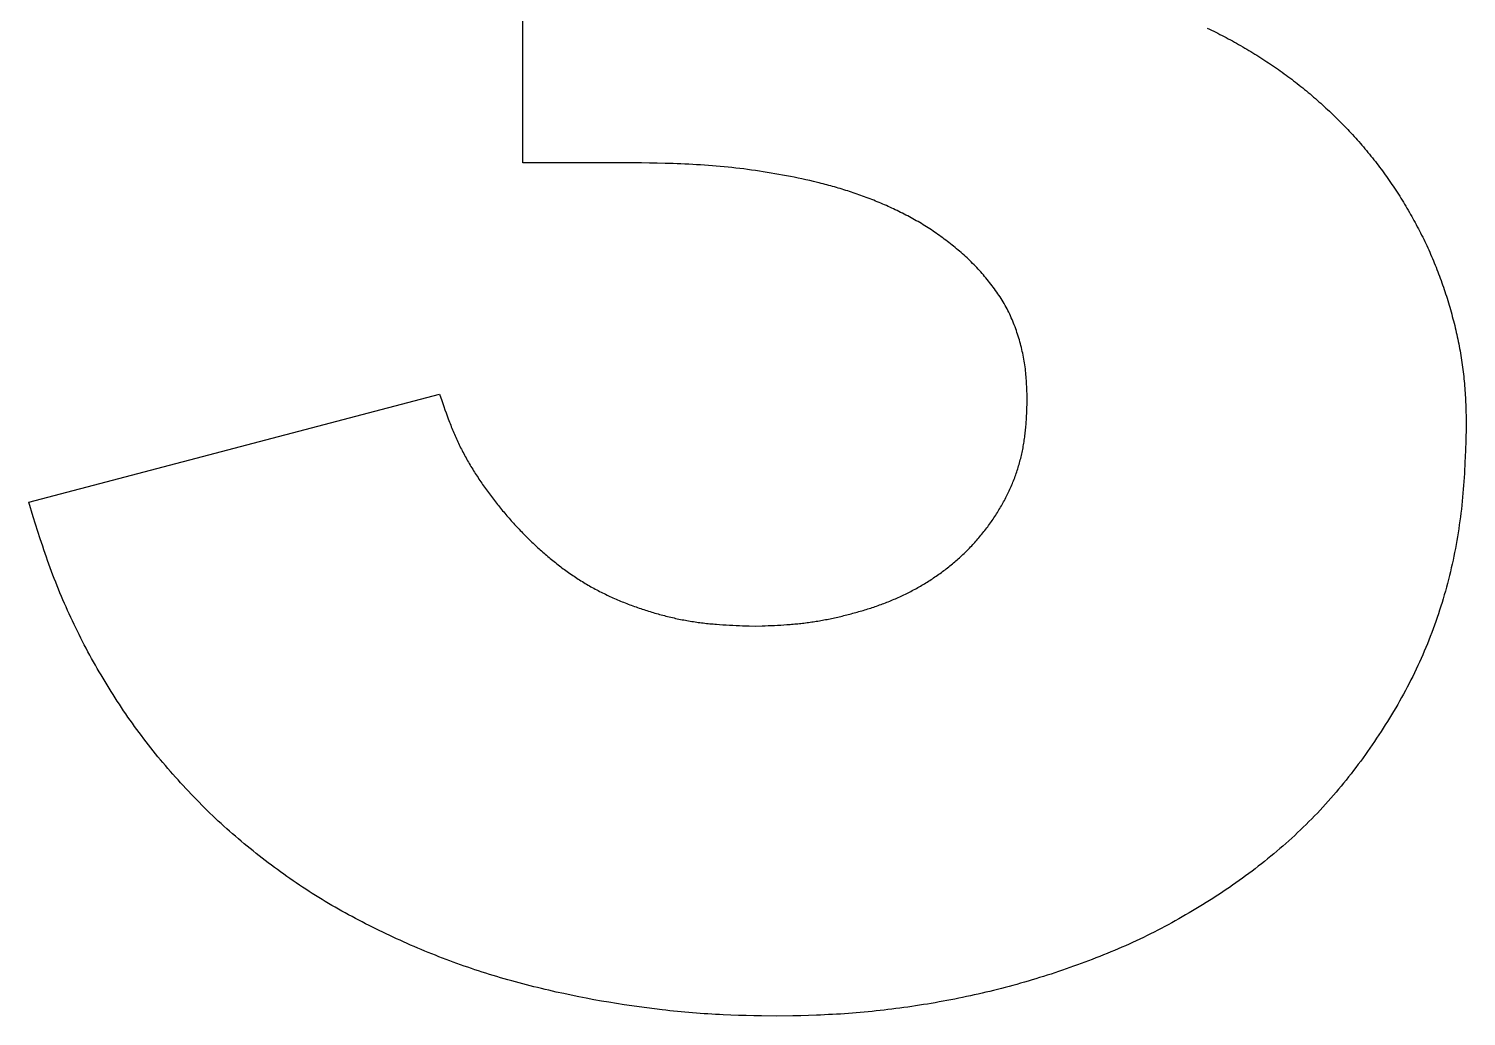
# Model space of a CAD drawing. Extents: x 4 to 389, y 10 to 269.
# Drawn here: x 139.435 to 143.312, y 203.7 to 206.365 of the extents above; entities that cross this region are included whole.
import ezdxf

# ---------------------------------------------------------------- set-up
doc = ezdxf.new("R2010")
doc.units = 0
doc.layers.add('ENGRAVE', color=5, linetype='CONTINUOUS')

msp = doc.modelspace()

# ---------------------------------------------------------------- linework, layer by layer
at = {"layer": 'ENGRAVE'}
msp.add_lwpolyline([(142.6139, 206.3665), (142.6196, 206.3637), (142.6254, 206.361), (142.6311, 206.3582), (142.6368, 206.3554), (142.6424, 206.3526), (142.6481, 206.3497), (142.6538, 206.3468), (142.6594, 206.3439), (142.665, 206.3409), (142.6706, 206.3379), (142.6762, 206.3349), (142.6818, 206.3319), (142.6873, 206.3288), (142.6928, 206.3257), (142.6984, 206.3226), (142.7039, 206.3194), (142.7094, 206.3162), (142.7149, 206.313), (142.7203, 206.3098), (142.7258, 206.3066), (142.7312, 206.3033), (142.7366, 206.3), (142.742, 206.2966), (142.7474, 206.2933), (142.7528, 206.2899), (142.7581, 206.2865), (142.7635, 206.2831), (142.7688, 206.2796), (142.7741, 206.2761), (142.7794, 206.2726), (142.7847, 206.2691), (142.79, 206.2656), (142.7952, 206.262), (142.8004, 206.2584), (142.8056, 206.2548), (142.8108, 206.2511), (142.816, 206.2474), (142.8211, 206.2437), (142.8263, 206.24), (142.8314, 206.2362), (142.8365, 206.2324), (142.8415, 206.2286), (142.8466, 206.2247), (142.8516, 206.2209), (142.8566, 206.217), (142.8616, 206.213), (142.8665, 206.2091), (142.8715, 206.2051), (142.8764, 206.2011), (142.8813, 206.1971), (142.8862, 206.193), (142.8911, 206.1889), (142.8959, 206.1848), (142.9007, 206.1807), (142.9055, 206.1765), (142.9103, 206.1724), (142.9151, 206.1682), (142.9198, 206.1639), (142.9245, 206.1597), (142.9292, 206.1554), (142.9339, 206.1511), (142.9385, 206.1468), (142.9432, 206.1425), (142.9478, 206.1381), (142.9524, 206.1337), (142.9569, 206.1293), (142.9615, 206.1249), (142.966, 206.1204), (142.9705, 206.1159), (142.9749, 206.1114), (142.9794, 206.1069), (142.9838, 206.1023), (142.9882, 206.0978), (142.9926, 206.0932), (142.9969, 206.0885), (143.0013, 206.0839), (143.0056, 206.0792), (143.0098, 206.0745), (143.0141, 206.0698), (143.0183, 206.0651), (143.0225, 206.0603), (143.0267, 206.0556), (143.0309, 206.0508), (143.035, 206.046), (143.0391, 206.0411), (143.0432, 206.0363), (143.0473, 206.0314), (143.0513, 206.0265), (143.0553, 206.0216), (143.0593, 206.0166), (143.0633, 206.0116), (143.0672, 206.0067), (143.0711, 206.0017), (143.075, 205.9966), (143.0788, 205.9916), (143.0826, 205.9865), (143.0864, 205.9814), (143.0902, 205.9763), (143.0939, 205.9712), (143.0976, 205.966), (143.1013, 205.9608), (143.1049, 205.9556), (143.1085, 205.9504), (143.112, 205.9451), (143.1156, 205.9399), (143.1191, 205.9346), (143.1225, 205.9293), (143.126, 205.9239), (143.1294, 205.9186), (143.1328, 205.9132), (143.1361, 205.9078), (143.1394, 205.9024), (143.1427, 205.897), (143.146, 205.8915), (143.1493, 205.8861), (143.1525, 205.8806), (143.1557, 205.8751), (143.1589, 205.8696), (143.162, 205.8641), (143.1652, 205.8586), (143.1683, 205.8531), (143.1714, 205.8475), (143.1744, 205.842), (143.1774, 205.8364), (143.1804, 205.8308), (143.1834, 205.8252), (143.1864, 205.8196), (143.1893, 205.8139), (143.1921, 205.8083), (143.195, 205.8026), (143.1978, 205.7969), (143.2006, 205.7912), (143.2033, 205.7855), (143.206, 205.7797), (143.2086, 205.7739), (143.2113, 205.7682), (143.2138, 205.7624), (143.2164, 205.7566), (143.2189, 205.7507), (143.2214, 205.7449), (143.2238, 205.739), (143.2262, 205.7331), (143.2286, 205.7273), (143.2309, 205.7214), (143.2333, 205.7154), (143.2355, 205.7095), (143.2378, 205.7036), (143.24, 205.6976), (143.2422, 205.6917), (143.2444, 205.6857), (143.2465, 205.6797), (143.2486, 205.6737), (143.2507, 205.6677), (143.2527, 205.6617), (143.2547, 205.6557), (143.2567, 205.6497), (143.2587, 205.6436), (143.2606, 205.6376), (143.2625, 205.6315), (143.2643, 205.6255), (143.2662, 205.6194), (143.268, 205.6133), (143.2697, 205.6072), (143.2715, 205.6011), (143.2732, 205.595), (143.2748, 205.5889), (143.2765, 205.5827), (143.2781, 205.5766), (143.2796, 205.5704), (143.2812, 205.5643), (143.2827, 205.5581), (143.2841, 205.5519), (143.2856, 205.5458), (143.287, 205.5396), (143.2883, 205.5334), (143.2896, 205.5272), (143.2909, 205.5209), (143.2922, 205.5147), (143.2934, 205.5085), (143.2946, 205.5022), (143.2957, 205.496), (143.2968, 205.4897), (143.2979, 205.4835), (143.2989, 205.4772), (143.2999, 205.4709), (143.3008, 205.4647), (143.3017, 205.4584), (143.3026, 205.4521), (143.3034, 205.4458), (143.3042, 205.4395), (143.305, 205.4332), (143.3057, 205.4269), (143.3063, 205.4206), (143.3069, 205.4143), (143.3075, 205.4079), (143.308, 205.4016), (143.3085, 205.3953), (143.309, 205.389), (143.3094, 205.3826), (143.3097, 205.3763), (143.3101, 205.37), (143.3104, 205.3636), (143.3107, 205.3573), (143.3109, 205.3509), (143.3111, 205.3446), (143.3115, 205.3319), (143.3118, 205.3192), (143.3124, 205.2938), (143.3111, 205.2509), (143.3103, 205.2294), (143.3095, 205.208), (143.309, 205.1973), (143.3085, 205.1865), (143.308, 205.1758), (143.3074, 205.1651), (143.3067, 205.1544), (143.306, 205.1437), (143.3053, 205.133), (143.3045, 205.1223), (143.3036, 205.1116), (143.3026, 205.1009), (143.3016, 205.0902), (143.3005, 205.0795), (143.2993, 205.0689), (143.298, 205.0582), (143.2967, 205.0476), (143.2952, 205.0369), (143.2937, 205.0263), (143.2922, 205.0157), (143.2905, 205.0051), (143.2888, 204.9945), (143.2869, 204.9839), (143.285, 204.9733), (143.2831, 204.9627), (143.281, 204.9522), (143.2789, 204.9417), (143.2767, 204.9312), (143.2744, 204.9207), (143.272, 204.9102), (143.2696, 204.8997), (143.267, 204.8893), (143.2644, 204.8789), (143.2617, 204.8685), (143.2589, 204.8581), (143.2561, 204.8477), (143.2532, 204.8374), (143.2501, 204.8271), (143.247, 204.8168), (143.2439, 204.8066), (143.2406, 204.7963), (143.2373, 204.7861), (143.2338, 204.776), (143.2303, 204.7658), (143.2267, 204.7557), (143.2231, 204.7456), (143.2193, 204.7355), (143.2155, 204.7255), (143.2115, 204.7155), (143.2075, 204.7055), (143.2035, 204.6956), (143.1993, 204.6857), (143.195, 204.6758), (143.1907, 204.666), (143.1863, 204.6562), (143.1818, 204.6465), (143.1772, 204.6367), (143.1726, 204.6271), (143.1679, 204.6174), (143.1631, 204.6078), (143.1582, 204.5982), (143.1533, 204.5887), (143.1482, 204.5792), (143.1431, 204.5698), (143.138, 204.5604), (143.1327, 204.551), (143.1274, 204.5417), (143.122, 204.5324), (143.1165, 204.5232), (143.111, 204.514), (143.1054, 204.5048), (143.0998, 204.4957), (143.0941, 204.4866), (143.0883, 204.4775), (143.0825, 204.4685), (143.0766, 204.4595), (143.0707, 204.4505), (143.0647, 204.4416), (143.0586, 204.4328), (143.0525, 204.4239), (143.0464, 204.4151), (143.0402, 204.4064), (143.0339, 204.3976), (143.0276, 204.3889), (143.0212, 204.3803), (143.0148, 204.3717), (143.0083, 204.3632), (143.0017, 204.3547), (142.9951, 204.3462), (142.9884, 204.3378), (142.9817, 204.3294), (142.9749, 204.3211), (142.968, 204.3129), (142.9611, 204.3047), (142.9541, 204.2966), (142.947, 204.2885), (142.9399, 204.2805), (142.9327, 204.2725), (142.9254, 204.2646), (142.9181, 204.2567), (142.9107, 204.2489), (142.9033, 204.2412), (142.8958, 204.2335), (142.8882, 204.2259), (142.8806, 204.2183), (142.8729, 204.2108), (142.8652, 204.2034), (142.8574, 204.196), (142.8496, 204.1886), (142.8417, 204.1813), (142.8337, 204.1741), (142.8257, 204.1669), (142.8177, 204.1598), (142.8096, 204.1528), (142.8014, 204.1458), (142.7932, 204.1389), (142.785, 204.132), (142.7767, 204.1252), (142.7683, 204.1184), (142.7599, 204.1117), (142.7515, 204.1051), (142.743, 204.0985), (142.7345, 204.092), (142.7259, 204.0856), (142.7173, 204.0792), (142.7086, 204.0729), (142.6999, 204.0666), (142.6911, 204.0604), (142.6823, 204.0543), (142.6735, 204.0482), (142.6646, 204.0421), (142.6557, 204.0362), (142.6467, 204.0302), (142.6377, 204.0244), (142.6287, 204.0186), (142.6196, 204.0128), (142.6105, 204.0071), (142.6014, 204.0014), (142.5923, 203.9958), (142.5831, 203.9902), (142.5739, 203.9847), (142.5646, 203.9793), (142.5554, 203.9738), (142.546, 203.9685), (142.5367, 203.9632), (142.5274, 203.9579), (142.518, 203.9527), (142.5085, 203.9476), (142.4991, 203.9425), (142.4896, 203.9375), (142.4801, 203.9325), (142.4705, 203.9276), (142.4609, 203.9228), (142.4513, 203.9181), (142.4417, 203.9134), (142.432, 203.9087), (142.4223, 203.9042), (142.4125, 203.8997), (142.4028, 203.8952), (142.3929, 203.8908), (142.3831, 203.8865), (142.3733, 203.8823), (142.3634, 203.8781), (142.3535, 203.8739), (142.3436, 203.8698), (142.3336, 203.8658), (142.3236, 203.8618), (142.3136, 203.8579), (142.3036, 203.854), (142.2936, 203.8502), (142.2836, 203.8464), (142.2735, 203.8426), (142.2634, 203.8389), (142.2533, 203.8353), (142.2432, 203.8317), (142.2331, 203.8281), (142.2229, 203.8246), (142.2128, 203.8212), (142.2026, 203.8178), (142.1924, 203.8144), (142.1822, 203.8111), (142.1719, 203.8079), (142.1617, 203.8047), (142.1514, 203.8015), (142.1412, 203.7984), (142.1309, 203.7954), (142.1206, 203.7924), (142.1102, 203.7894), (142.0999, 203.7865), (142.0896, 203.7837), (142.0792, 203.7809), (142.0688, 203.7781), (142.0584, 203.7755), (142.048, 203.7728), (142.0376, 203.7702), (142.0272, 203.7677), (142.0167, 203.7652), (142.0063, 203.7627), (141.9958, 203.7603), (141.9854, 203.758), (141.9749, 203.7557), (141.9644, 203.7534), (141.9539, 203.7512), (141.9433, 203.7491), (141.9328, 203.747), (141.9223, 203.7449), (141.9117, 203.7429), (141.9012, 203.7409), (141.8906, 203.739), (141.8801, 203.7371), (141.8695, 203.7353), (141.8589, 203.7335), (141.8483, 203.7318), (141.8377, 203.7301), (141.8271, 203.7285), (141.8165, 203.7269), (141.8059, 203.7254), (141.7952, 203.7239), (141.7846, 203.7224), (141.7739, 203.721), (141.7633, 203.7196), (141.7526, 203.7183), (141.742, 203.7171), (141.7313, 203.7159), (141.7206, 203.7147), (141.71, 203.7136), (141.6993, 203.7125), (141.6886, 203.7115), (141.6779, 203.7105), (141.6672, 203.7096), (141.6565, 203.7088), (141.6458, 203.708), (141.6351, 203.7072), (141.6244, 203.7065), (141.6137, 203.7059), (141.603, 203.7053), (141.5923, 203.7048), (141.5815, 203.7043), (141.5708, 203.7038), (141.5601, 203.7034), (141.5386, 203.7026), (141.5172, 203.702), (141.4957, 203.7015), (141.4528, 203.7005), (141.4114, 203.7012), (141.3908, 203.7017), (141.3701, 203.7022), (141.3494, 203.7028), (141.3288, 203.7035), (141.3081, 203.7044), (141.2978, 203.7049), (141.2875, 203.7054), (141.2772, 203.706), (141.2668, 203.7066), (141.2565, 203.7073), (141.2462, 203.708), (141.2359, 203.7088), (141.2256, 203.7096), (141.2153, 203.7105), (141.205, 203.7114), (141.1947, 203.7123), (141.1844, 203.7133), (141.1741, 203.7144), (141.1638, 203.7154), (141.1536, 203.7166), (141.1433, 203.7177), (141.1227, 203.7202), (141.1022, 203.7228), (141.0817, 203.7255), (141.0613, 203.7284), (141.0408, 203.7315), (141.0204, 203.7347), (141, 203.7381), (140.9796, 203.7416), (140.9593, 203.7452), (140.9389, 203.7491), (140.9186, 203.7531), (140.8984, 203.7572), (140.8782, 203.7615), (140.858, 203.7659), (140.8378, 203.7706), (140.8277, 203.7729), (140.8177, 203.7753), (140.8076, 203.7778), (140.7976, 203.7802), (140.7876, 203.7828), (140.7776, 203.7853), (140.7676, 203.7879), (140.7576, 203.7906), (140.7476, 203.7933), (140.7376, 203.796), (140.7276, 203.7988), (140.7177, 203.8016), (140.7077, 203.8044), (140.6978, 203.8074), (140.6879, 203.8103), (140.678, 203.8133), (140.6682, 203.8164), (140.6583, 203.8195), (140.6485, 203.8227), (140.6386, 203.8259), (140.6288, 203.8292), (140.619, 203.8325), (140.6093, 203.8359), (140.5995, 203.8393), (140.5898, 203.8428), (140.5801, 203.8464), (140.5704, 203.85), (140.5607, 203.8536), (140.5511, 203.8573), (140.5414, 203.8611), (140.5318, 203.8649), (140.5222, 203.8687), (140.5126, 203.8726), (140.5031, 203.8765), (140.4935, 203.8805), (140.484, 203.8846), (140.4745, 203.8886), (140.465, 203.8927), (140.4555, 203.8969), (140.4461, 203.9011), (140.4367, 203.9054), (140.4273, 203.9096), (140.4179, 203.914), (140.4085, 203.9183), (140.3992, 203.9228), (140.3898, 203.9272), (140.3805, 203.9317), (140.3712, 203.9363), (140.362, 203.9409), (140.3527, 203.9455), (140.3435, 203.9502), (140.3343, 203.955), (140.3252, 203.9597), (140.316, 203.9646), (140.3069, 203.9694), (140.2978, 203.9743), (140.2887, 203.9793), (140.2797, 203.9843), (140.2707, 203.9894), (140.2617, 203.9945), (140.2527, 203.9997), (140.2438, 204.0049), (140.2349, 204.0102), (140.226, 204.0155), (140.2172, 204.0209), (140.2084, 204.0264), (140.1997, 204.0319), (140.191, 204.0375), (140.1823, 204.0431), (140.1737, 204.0488), (140.1651, 204.0545), (140.1565, 204.0603), (140.148, 204.0662), (140.1395, 204.0721), (140.131, 204.078), (140.1226, 204.084), (140.1142, 204.0901), (140.1059, 204.0962), (140.0976, 204.1023), (140.0893, 204.1085), (140.081, 204.1147), (140.0728, 204.121), (140.0646, 204.1273), (140.0564, 204.1337), (140.0483, 204.14), (140.0402, 204.1465), (140.0321, 204.153), (140.0241, 204.1595), (140.0161, 204.1661), (140.0082, 204.1727), (140.0003, 204.1793), (139.9924, 204.186), (139.9846, 204.1928), (139.9768, 204.1996), (139.9691, 204.2065), (139.9614, 204.2134), (139.9537, 204.2203), (139.9461, 204.2273), (139.9386, 204.2344), (139.9311, 204.2415), (139.9236, 204.2487), (139.9162, 204.2559), (139.9088, 204.2631), (139.9015, 204.2704), (139.8942, 204.2778), (139.887, 204.2852), (139.8798, 204.2926), (139.8727, 204.3001), (139.8656, 204.3076), (139.8585, 204.3152), (139.8515, 204.3228), (139.8445, 204.3304), (139.8376, 204.3381), (139.8307, 204.3458), (139.8238, 204.3535), (139.817, 204.3613), (139.8102, 204.3691), (139.8035, 204.3769), (139.7968, 204.3848), (139.7901, 204.3928), (139.7835, 204.4007), (139.777, 204.4087), (139.7705, 204.4168), (139.764, 204.4249), (139.7577, 204.433), (139.7513, 204.4411), (139.745, 204.4493), (139.7388, 204.4576), (139.7326, 204.4659), (139.7265, 204.4742), (139.7204, 204.4826), (139.7144, 204.491), (139.7084, 204.4994), (139.7025, 204.5079), (139.6967, 204.5164), (139.6909, 204.525), (139.6851, 204.5336), (139.6794, 204.5422), (139.6738, 204.5509), (139.6682, 204.5596), (139.6626, 204.5683), (139.6571, 204.5771), (139.6516, 204.5858), (139.6462, 204.5947), (139.6409, 204.6035), (139.6355, 204.6124), (139.6302, 204.6213), (139.625, 204.6302), (139.6198, 204.6391), (139.6147, 204.6481), (139.6096, 204.6571), (139.6045, 204.6661), (139.5995, 204.6752), (139.5946, 204.6842), (139.5897, 204.6934), (139.5848, 204.7025), (139.5801, 204.7117), (139.5753, 204.7209), (139.5707, 204.7301), (139.566, 204.7393), (139.5615, 204.7486), (139.557, 204.7579), (139.5526, 204.7673), (139.5482, 204.7766), (139.5439, 204.786), (139.5396, 204.7954), (139.5354, 204.8049), (139.5313, 204.8144), (139.5272, 204.8239), (139.5231, 204.8334), (139.5192, 204.843), (139.5153, 204.8525), (139.5114, 204.8621), (139.5076, 204.8717), (139.5039, 204.8814), (139.5002, 204.891), (139.4965, 204.9007), (139.4929, 204.9104), (139.4894, 204.9201), (139.4859, 204.9299), (139.4825, 204.9396), (139.4791, 204.9494), (139.4758, 204.9592), (139.4725, 204.969), (139.466, 204.9886), (139.4596, 205.0083), (139.4534, 205.028), (139.4472, 205.0477), (139.4349, 205.0872), (140.5431, 205.3792), (140.5488, 205.3623), (140.5517, 205.3539), (140.5546, 205.3455), (140.5575, 205.3371), (140.5605, 205.3287), (140.5635, 205.3203), (140.5666, 205.312), (140.5682, 205.3078), (140.5697, 205.3037), (140.5713, 205.2995), (140.573, 205.2954), (140.5746, 205.2912), (140.5762, 205.2871), (140.5779, 205.283), (140.5796, 205.2789), (140.5813, 205.2748), (140.5831, 205.2707), (140.5848, 205.2666), (140.5866, 205.2626), (140.5884, 205.2585), (140.5903, 205.2545), (140.5922, 205.2505), (140.5941, 205.2465), (140.596, 205.2425), (140.5979, 205.2385), (140.5999, 205.2345), (140.6019, 205.2305), (140.604, 205.2266), (140.606, 205.2226), (140.6081, 205.2187), (140.6102, 205.2148), (140.6123, 205.2109), (140.6145, 205.207), (140.6166, 205.2031), (140.6188, 205.1992), (140.621, 205.1953), (140.6233, 205.1915), (140.6255, 205.1877), (140.6278, 205.1838), (140.6301, 205.18), (140.6324, 205.1762), (140.6348, 205.1724), (140.6371, 205.1687), (140.6395, 205.1649), (140.6419, 205.1611), (140.6443, 205.1574), (140.6468, 205.1537), (140.6492, 205.15), (140.6517, 205.1463), (140.6542, 205.1426), (140.6567, 205.1389), (140.6592, 205.1352), (140.6618, 205.1316), (140.6643, 205.1279), (140.6669, 205.1243), (140.6695, 205.1207), (140.6721, 205.1171), (140.6747, 205.1135), (140.6774, 205.1099), (140.68, 205.1063), (140.6827, 205.1028), (140.6854, 205.0993), (140.6881, 205.0957), (140.6908, 205.0922), (140.6935, 205.0887), (140.6963, 205.0852), (140.6991, 205.0817), (140.7018, 205.0783), (140.7046, 205.0748), (140.7074, 205.0714), (140.7103, 205.0679), (140.7131, 205.0645), (140.716, 205.0611), (140.7188, 205.0577), (140.7217, 205.0543), (140.7246, 205.0509), (140.7275, 205.0476), (140.7305, 205.0442), (140.7334, 205.0409), (140.7363, 205.0376), (140.7393, 205.0343), (140.7423, 205.031), (140.7453, 205.0277), (140.7483, 205.0244), (140.7513, 205.0211), (140.7544, 205.0179), (140.7574, 205.0147), (140.7605, 205.0114), (140.7636, 205.0082), (140.7667, 205.005), (140.7698, 205.0019), (140.7729, 204.9987), (140.776, 204.9955), (140.7792, 204.9924), (140.7823, 204.9893), (140.7855, 204.9862), (140.7887, 204.9831), (140.7919, 204.98), (140.7951, 204.9769), (140.7984, 204.9739), (140.8016, 204.9708), (140.8049, 204.9678), (140.8082, 204.9648), (140.8115, 204.9618), (140.8148, 204.9588), (140.8181, 204.9559), (140.8214, 204.9529), (140.8248, 204.95), (140.8281, 204.9471), (140.8315, 204.9442), (140.8349, 204.9413), (140.8383, 204.9385), (140.8417, 204.9356), (140.8452, 204.9328), (140.8486, 204.93), (140.8521, 204.9272), (140.8556, 204.9244), (140.8591, 204.9216), (140.8626, 204.9189), (140.8661, 204.9162), (140.8697, 204.9135), (140.8732, 204.9108), (140.8768, 204.9081), (140.8804, 204.9055), (140.884, 204.9029), (140.8876, 204.9003), (140.8912, 204.8977), (140.8948, 204.8951), (140.8985, 204.8926), (140.9022, 204.8901), (140.9059, 204.8876), (140.9096, 204.8851), (140.9133, 204.8827), (140.917, 204.8802), (140.9208, 204.8778), (140.9245, 204.8755), (140.9283, 204.8731), (140.9321, 204.8708), (140.9359, 204.8685), (140.9397, 204.8662), (140.9435, 204.864), (140.9474, 204.8617), (140.9512, 204.8595), (140.9551, 204.8574), (140.959, 204.8552), (140.9629, 204.8531), (140.9668, 204.851), (140.9708, 204.8489), (140.9747, 204.8469), (140.9787, 204.8449), (140.9827, 204.8429), (140.9866, 204.8409), (140.9906, 204.839), (140.9947, 204.837), (140.9987, 204.8351), (141.0027, 204.8333), (141.0068, 204.8314), (141.0108, 204.8296), (141.0149, 204.8278), (141.019, 204.826), (141.023, 204.8243), (141.0271, 204.8225), (141.0313, 204.8208), (141.0354, 204.8191), (141.0395, 204.8175), (141.0436, 204.8158), (141.0478, 204.8142), (141.052, 204.8126), (141.0561, 204.811), (141.0603, 204.8095), (141.0645, 204.8079), (141.0687, 204.8064), (141.0729, 204.8049), (141.0771, 204.8034), (141.0813, 204.802), (141.0855, 204.8005), (141.0897, 204.7991), (141.094, 204.7977), (141.0982, 204.7963), (141.1024, 204.795), (141.1067, 204.7936), (141.1109, 204.7923), (141.1152, 204.791), (141.1195, 204.7897), (141.1237, 204.7885), (141.128, 204.7872), (141.1323, 204.786), (141.1366, 204.7848), (141.1409, 204.7836), (141.1452, 204.7825), (141.1495, 204.7814), (141.1538, 204.7803), (141.1581, 204.7792), (141.1625, 204.7781), (141.1668, 204.7771), (141.1711, 204.7761), (141.1755, 204.7751), (141.1798, 204.7741), (141.1842, 204.7732), (141.1885, 204.7723), (141.1929, 204.7714), (141.1972, 204.7705), (141.2016, 204.7697), (141.206, 204.7689), (141.2103, 204.7681), (141.2147, 204.7673), (141.2191, 204.7666), (141.2235, 204.7659), (141.2278, 204.7652), (141.2322, 204.7645), (141.2366, 204.7639), (141.241, 204.7633), (141.2454, 204.7627), (141.2498, 204.7622), (141.2542, 204.7616), (141.2586, 204.7611), (141.2631, 204.7606), (141.2675, 204.7602), (141.2719, 204.7597), (141.2763, 204.7593), (141.2807, 204.7589), (141.2852, 204.7585), (141.2896, 204.7582), (141.2984, 204.7575), (141.3073, 204.7569), (141.3162, 204.7564), (141.3251, 204.7559), (141.334, 204.7554), (141.3428, 204.755), (141.3517, 204.7546), (141.3606, 204.7543), (141.3695, 204.754), (141.3784, 204.7537), (141.3963, 204.7531), (141.4131, 204.7537), (141.4214, 204.7541), (141.4298, 204.7544), (141.4382, 204.7548), (141.4466, 204.7552), (141.455, 204.7556), (141.4634, 204.7561), (141.4717, 204.7566), (141.4801, 204.7572), (141.4843, 204.7575), (141.4885, 204.7578), (141.4927, 204.7581), (141.4968, 204.7585), (141.501, 204.7589), (141.5052, 204.7593), (141.5093, 204.7597), (141.5135, 204.7601), (141.5177, 204.7605), (141.5218, 204.761), (141.526, 204.7615), (141.5302, 204.762), (141.5343, 204.7625), (141.5385, 204.7631), (141.5426, 204.7637), (141.5468, 204.7643), (141.5509, 204.7649), (141.5551, 204.7655), (141.5592, 204.7662), (141.5634, 204.7669), (141.5675, 204.7676), (141.5716, 204.7683), (141.5758, 204.769), (141.5799, 204.7698), (141.584, 204.7706), (141.5881, 204.7714), (141.5922, 204.7722), (141.5964, 204.773), (141.6005, 204.7739), (141.6046, 204.7748), (141.6087, 204.7757), (141.6128, 204.7766), (141.6169, 204.7775), (141.621, 204.7784), (141.6251, 204.7794), (141.6292, 204.7804), (141.6332, 204.7814), (141.6373, 204.7824), (141.6414, 204.7834), (141.6455, 204.7845), (141.6495, 204.7855), (141.6536, 204.7866), (141.6577, 204.7877), (141.6617, 204.7888), (141.6658, 204.7899), (141.6698, 204.791), (141.6738, 204.7922), (141.6779, 204.7934), (141.6819, 204.7945), (141.6859, 204.7957), (141.69, 204.797), (141.694, 204.7982), (141.698, 204.7995), (141.702, 204.8007), (141.706, 204.802), (141.71, 204.8033), (141.714, 204.8047), (141.7179, 204.806), (141.7219, 204.8074), (141.7259, 204.8088), (141.7298, 204.8102), (141.7338, 204.8116), (141.7377, 204.8131), (141.7416, 204.8146), (141.7455, 204.816), (141.7494, 204.8176), (141.7534, 204.8191), (141.7572, 204.8207), (141.7611, 204.8223), (141.765, 204.8239), (141.7689, 204.8255), (141.7727, 204.8272), (141.7766, 204.8288), (141.7804, 204.8305), (141.7842, 204.8323), (141.788, 204.834), (141.7918, 204.8358), (141.7956, 204.8376), (141.7994, 204.8394), (141.8032, 204.8413), (141.8069, 204.8432), (141.8107, 204.8451), (141.8144, 204.847), (141.8181, 204.8489), (141.8218, 204.8509), (141.8255, 204.8529), (141.8292, 204.8549), (141.8329, 204.857), (141.8366, 204.859), (141.8402, 204.8611), (141.8438, 204.8633), (141.8474, 204.8654), (141.851, 204.8676), (141.8546, 204.8697), (141.8582, 204.872), (141.8618, 204.8742), (141.8653, 204.8765), (141.8688, 204.8787), (141.8723, 204.881), (141.8758, 204.8834), (141.8793, 204.8857), (141.8828, 204.8881), (141.8862, 204.8905), (141.8897, 204.8929), (141.8931, 204.8954), (141.8965, 204.8978), (141.8999, 204.9003), (141.9033, 204.9028), (141.9066, 204.9054), (141.9099, 204.9079), (141.9133, 204.9105), (141.9165, 204.9131), (141.9198, 204.9158), (141.9231, 204.9184), (141.9263, 204.9211), (141.9296, 204.9238), (141.9328, 204.9265), (141.9359, 204.9292), (141.9391, 204.932), (141.9423, 204.9348), (141.9454, 204.9376), (141.9485, 204.9404), (141.9516, 204.9433), (141.9546, 204.9461), (141.9577, 204.949), (141.9607, 204.9519), (141.9637, 204.9549), (141.9667, 204.9578), (141.9697, 204.9608), (141.9726, 204.9638), (141.9755, 204.9669), (141.9784, 204.9699), (141.9813, 204.973), (141.9841, 204.9761), (141.987, 204.9792), (141.9898, 204.9823), (141.9925, 204.9854), (141.9953, 204.9886), (141.998, 204.9918), (142.0007, 204.995), (142.0034, 204.9983), (142.0061, 205.0015), (142.0087, 205.0048), (142.0114, 205.0081), (142.0139, 205.0114), (142.0165, 205.0147), (142.0191, 205.0181), (142.0216, 205.0214), (142.0241, 205.0248), (142.0265, 205.0282), (142.029, 205.0316), (142.0314, 205.0351), (142.0338, 205.0385), (142.0362, 205.042), (142.0385, 205.0455), (142.0408, 205.049), (142.0431, 205.0525), (142.0454, 205.0561), (142.0476, 205.0596), (142.0498, 205.0632), (142.052, 205.0668), (142.0542, 205.0704), (142.0563, 205.074), (142.0584, 205.0777), (142.0605, 205.0813), (142.0625, 205.085), (142.0645, 205.0887), (142.0665, 205.0923), (142.0685, 205.0961), (142.0704, 205.0998), (142.0724, 205.1035), (142.0742, 205.1073), (142.0761, 205.111), (142.0779, 205.1148), (142.0797, 205.1186), (142.0814, 205.1224), (142.0832, 205.1263), (142.0849, 205.1301), (142.0865, 205.134), (142.0881, 205.1378), (142.0897, 205.1417), (142.0913, 205.1456), (142.0928, 205.1495), (142.0943, 205.1534), (142.0957, 205.1574), (142.0972, 205.1613), (142.0985, 205.1653), (142.0999, 205.1693), (142.1012, 205.1732), (142.1025, 205.1772), (142.1037, 205.1813), (142.105, 205.1853), (142.1061, 205.1893), (142.1073, 205.1933), (142.1084, 205.1974), (142.1094, 205.2015), (142.1105, 205.2055), (142.1115, 205.2096), (142.1125, 205.2137), (142.1134, 205.2178), (142.1143, 205.2219), (142.1152, 205.226), (142.116, 205.2301), (142.1168, 205.2342), (142.1176, 205.2384), (142.1183, 205.2425), (142.119, 205.2466), (142.1197, 205.2508), (142.1203, 205.2549), (142.1209, 205.2591), (142.1215, 205.2632), (142.122, 205.2674), (142.1225, 205.2716), (142.123, 205.2757), (142.1235, 205.2799), (142.1239, 205.2841), (142.1243, 205.2882), (142.1247, 205.2924), (142.125, 205.2966), (142.1253, 205.3008), (142.1256, 205.305), (142.1259, 205.3092), (142.1261, 205.3133), (142.1264, 205.3175), (142.1266, 205.3217), (142.1268, 205.3259), (142.1271, 205.3343), (142.1274, 205.3427), (142.1277, 205.3511), (142.1282, 205.3678), (142.1278, 205.3785), (142.1274, 205.3891), (142.1269, 205.3998), (142.1266, 205.4051), (142.1263, 205.4104), (142.126, 205.4157), (142.1256, 205.421), (142.1252, 205.4263), (142.1248, 205.4316), (142.1243, 205.4368), (142.1238, 205.4421), (142.1232, 205.4474), (142.1225, 205.4527), (142.1218, 205.4579), (142.121, 205.4632), (142.1201, 205.4684), (142.1192, 205.4736), (142.1182, 205.4788), (142.1172, 205.4841), (142.1161, 205.4893), (142.1149, 205.4944), (142.1137, 205.4996), (142.1125, 205.5048), (142.1111, 205.5099), (142.1098, 205.5151), (142.1084, 205.5202), (142.1069, 205.5253), (142.1054, 205.5304), (142.1038, 205.5355), (142.1022, 205.5406), (142.1005, 205.5457), (142.0988, 205.5507), (142.097, 205.5557), (142.0952, 205.5607), (142.0933, 205.5657), (142.0914, 205.5707), (142.0894, 205.5756), (142.0874, 205.5805), (142.0853, 205.5854), (142.0831, 205.5903), (142.0809, 205.5951), (142.0785, 205.5999), (142.0762, 205.6046), (142.0737, 205.6093), (142.0712, 205.614), (142.0686, 205.6186), (142.066, 205.6232), (142.0633, 205.6278), (142.0605, 205.6323), (142.0577, 205.6368), (142.0548, 205.6413), (142.0518, 205.6457), (142.0488, 205.6501), (142.0458, 205.6545), (142.0427, 205.6588), (142.0396, 205.6632), (142.0364, 205.6674), (142.0332, 205.6717), (142.03, 205.6759), (142.0267, 205.6801), (142.0234, 205.6843), (142.02, 205.6884), (142.0167, 205.6925), (142.0133, 205.6966), (142.0098, 205.7007), (142.0063, 205.7047), (142.0028, 205.7087), (141.9993, 205.7126), (141.9957, 205.7165), (141.9921, 205.7204), (141.9884, 205.7243), (141.9847, 205.7281), (141.981, 205.7319), (141.9773, 205.7356), (141.9735, 205.7394), (141.9696, 205.743), (141.9658, 205.7467), (141.9619, 205.7503), (141.9579, 205.7538), (141.954, 205.7574), (141.95, 205.7609), (141.9459, 205.7644), (141.9419, 205.7678), (141.9378, 205.7712), (141.9337, 205.7746), (141.9296, 205.778), (141.9254, 205.7813), (141.9213, 205.7846), (141.9171, 205.7879), (141.9129, 205.7911), (141.9087, 205.7944), (141.9044, 205.7976), (141.9001, 205.8007), (141.8959, 205.8039), (141.8916, 205.807), (141.8872, 205.8101), (141.8829, 205.8131), (141.8785, 205.8161), (141.8741, 205.8191), (141.8697, 205.8221), (141.8653, 205.825), (141.8608, 205.8279), (141.8563, 205.8307), (141.8518, 205.8335), (141.8473, 205.8363), (141.8427, 205.8391), (141.8382, 205.8418), (141.8336, 205.8445), (141.829, 205.8471), (141.8244, 205.8497), (141.8197, 205.8523), (141.815, 205.8549), (141.8104, 205.8574), (141.8057, 205.8599), (141.801, 205.8623), (141.7962, 205.8648), (141.7915, 205.8672), (141.7867, 205.8696), (141.782, 205.8719), (141.7772, 205.8742), (141.7724, 205.8765), (141.7676, 205.8788), (141.7628, 205.8811), (141.7579, 205.8833), (141.7531, 205.8855), (141.7483, 205.8877), (141.7434, 205.8898), (141.7385, 205.8919), (141.7336, 205.894), (141.7287, 205.8961), (141.7238, 205.8981), (141.7189, 205.9001), (141.714, 205.9021), (141.709, 205.9041), (141.7041, 205.906), (141.6991, 205.9079), (141.6941, 205.9098), (141.6891, 205.9117), (141.6841, 205.9135), (141.6791, 205.9153), (141.6741, 205.9171), (141.6691, 205.9189), (141.6641, 205.9206), (141.6591, 205.9223), (141.654, 205.924), (141.649, 205.9257), (141.6439, 205.9273), (141.6388, 205.9289), (141.6338, 205.9305), (141.6287, 205.9321), (141.6236, 205.9336), (141.6185, 205.9351), (141.6134, 205.9366), (141.6083, 205.9381), (141.6032, 205.9395), (141.5981, 205.941), (141.593, 205.9424), (141.5878, 205.9438), (141.5827, 205.9451), (141.5775, 205.9464), (141.5724, 205.9478), (141.5672, 205.9491), (141.5621, 205.9503), (141.5518, 205.9528), (141.5414, 205.9552), (141.531, 205.9576), (141.5206, 205.9599), (141.5102, 205.962), (141.4998, 205.9642), (141.4894, 205.9662), (141.479, 205.9683), (141.4685, 205.9702), (141.458, 205.9721), (141.4476, 205.9739), (141.4371, 205.9757), (141.4266, 205.9774), (141.4161, 205.9791), (141.4056, 205.9807), (141.3951, 205.9823), (141.3845, 205.9838), (141.374, 205.9852), (141.3635, 205.9866), (141.3529, 205.9879), (141.3424, 205.9892), (141.3318, 205.9904), (141.3212, 205.9915), (141.3107, 205.9926), (141.3001, 205.9936), (141.2895, 205.9945), (141.2789, 205.9954), (141.2683, 205.9962), (141.2577, 205.9969), (141.2472, 205.9976), (141.2365, 205.9982), (141.2259, 205.9988), (141.2153, 205.9993), (141.2047, 205.9998), (141.1941, 206.0003), (141.1835, 206.0007), (141.1729, 206.001), (141.1623, 206.0013), (141.1516, 206.0016), (141.1304, 206.0022), (141.1091, 206.0027), (141.0879, 206.0031), (140.7672, 206.0031), (140.7672, 206.8584)], dxfattribs=at)

doc.saveas('drawing.dxf')
